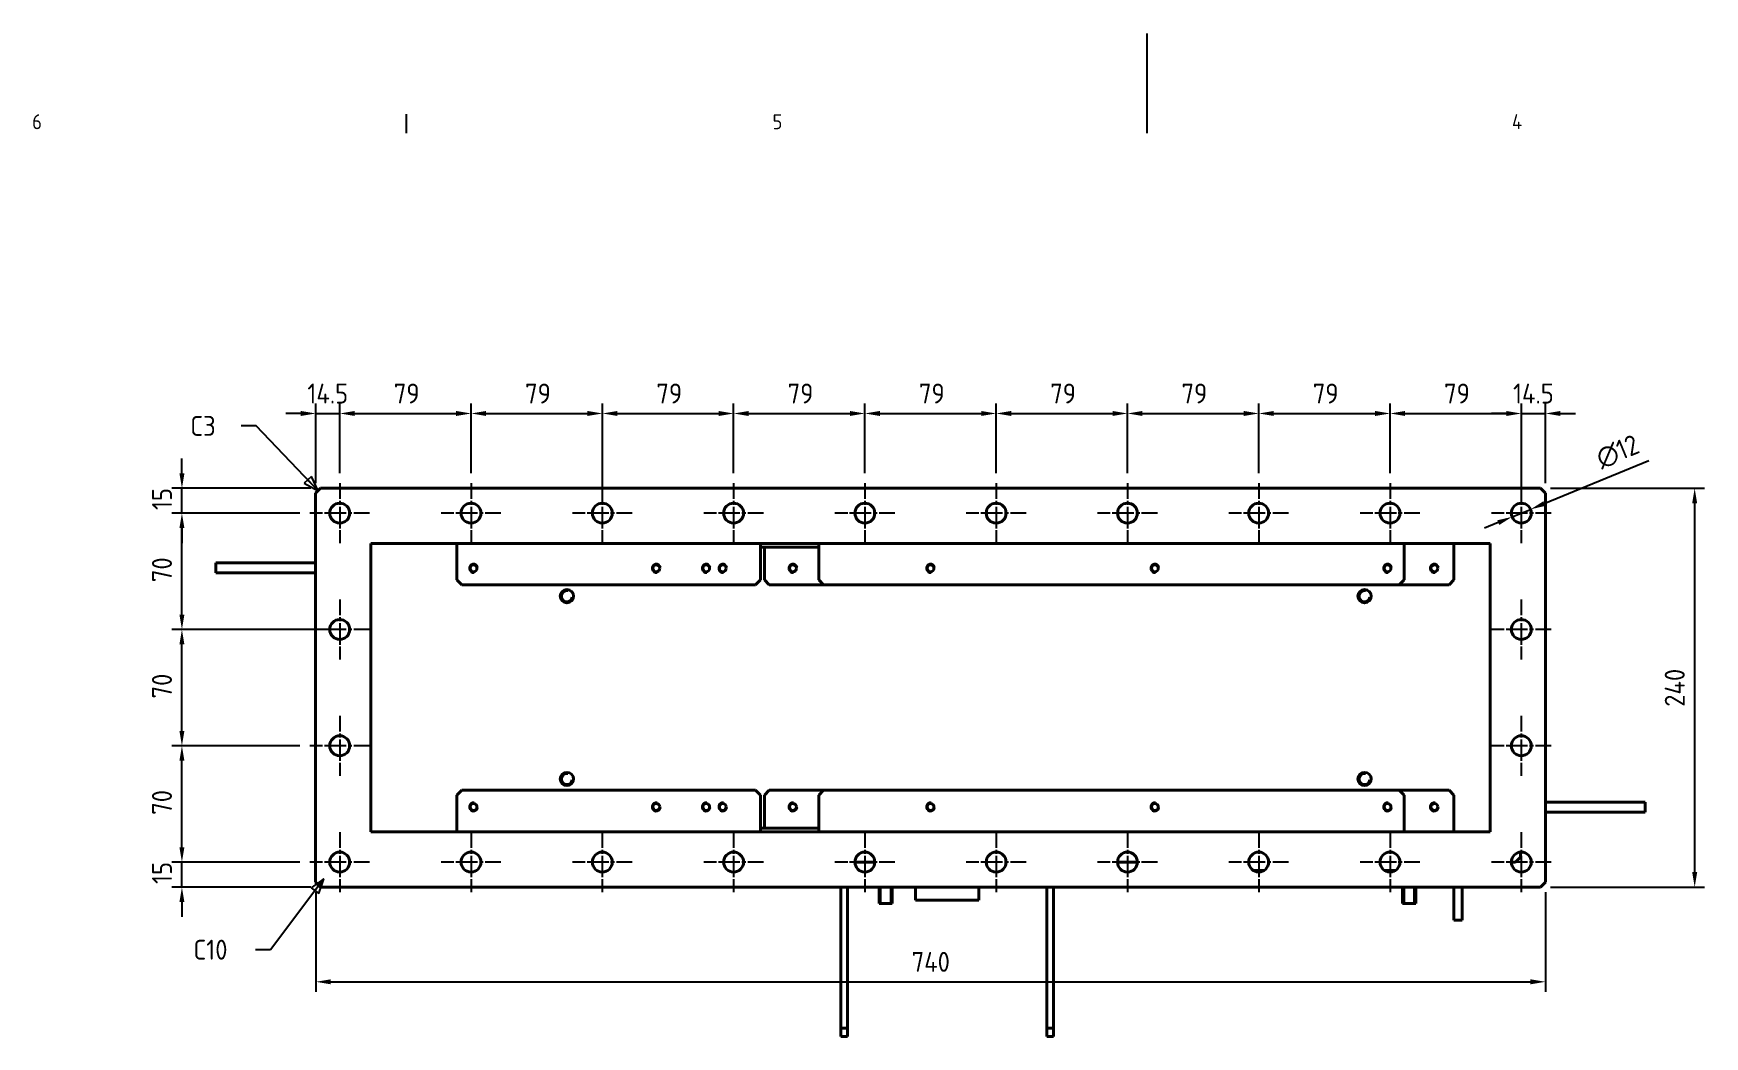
# Model space of a CAD drawing. Header units: millimetres. Extents: x 0 to 3564, y 0 to 2520.
# Drawn here: x 1112 to 2118, y 1916 to 2520 of the extents above; entities that cross this region are included whole.
import ezdxf

# ---------------------------------------------------------------- set-up
doc = ezdxf.new("R2010")
doc.units = ezdxf.units.MM
doc.header["$LTSCALE"] = 6
doc.linetypes.add('CHAIN', pattern=[0.3543, 0.2362, -0.0295, 0.0591, -0.0295])
doc.layers.get('0').update_dxf_attribs({"color": 3, "lineweight": 25})
for name, color, linetype, lineweight in [('가시적인 것(ISO)', 3, 'Continuous', 40), ('가시적인 좁은 것(ISO)', 3, 'Continuous', 35), ('경계(ISO)', 7, 'Continuous', 25), ('기호(ISO)', 5, 'Continuous', 25), ('중심 표식(ISO)', 1, 'Continuous', 25), ('치수(ISO)', 2, 'Continuous', 25)]:
    doc.layers.add(name, color=color, linetype=linetype, lineweight=lineweight)
doc.styles.add('문자 텍스트_PSTEK_POSCO', font='isocp.shx')
doc.styles.add('치수 텍스트_PSTEK_POSCO', font='isocp.shx')
doc.dimstyles.new('치수_PSTEK_POSCO', dxfattribs={"dimscale": 6, "dimtxt": 2, "dimasz": 1.5, "dimexe": 1, "dimexo": 1, "dimgap": 1, "dimtad": 1, "dimrnd": 1e-08, "dimdsep": 46, "dimtxsty": '치수 텍스트_PSTEK_POSCO', "dimcen": 0.09, "dimdle": 10, "dimclrd": 7, "dimclre": 7, "dimclrt": 2, "dimadec": 1, "dimazin": 2, "dimtfac": 1, "dimtmove": 0, "dimatfit": 3, "dimldrblk": 'Filled-2', "dimfxl": 0, "dimtolj": 1, "dimlwd": -1, "dimlwe": -1, "dimarcsym": 0})
doc.dimstyles.new('치수_PSTEK_POSCO$7', dxfattribs={"dimscale": 6, "dimtxt": 2, "dimasz": 1.5, "dimexe": 1, "dimexo": 1, "dimgap": 1, "dimtad": 1, "dimrnd": 1e-08, "dimdsep": 46, "dimtxsty": '치수 텍스트_PSTEK_POSCO', "dimcen": 0.09, "dimdle": 10, "dimclrd": 7, "dimclre": 7, "dimclrt": 2, "dimadec": 1, "dimazin": 2, "dimtfac": 1, "dimtmove": 0, "dimatfit": 3, "dimldrblk": 'Filled-2', "dimfxl": 0, "dimtolj": 1, "dimlwd": -1, "dimlwe": -1, "dimarcsym": 0})

# ---------------------------------------------------------------- blocks, each defined once
blk = doc.blocks.new('경계 Default Border')
at = {"layer": '경계(ISO)'}
blk.add_line((222.75, 410), (222.75, 411.9), dxfattribs=at)
at = {"layer": '경계(ISO)', "flags": 128}
blk.add_lwpolyline([(297, 420), (297, 410)], dxfattribs=at)
at = {"layer": '경계(ISO)', "color": 2, "char_height": 1.5, "attachment_point": 7, "style": '문자 텍스트_PSTEK_POSCO'}
for s, insert in [('6', (185.2, 410.39)), ('5', (259.45, 410.39)), ('4', (333.61, 410.4))]:
    blk.add_mtext(s, dxfattribs=dict(at, insert=insert))
blk = doc.blocks.new('*D88')
at = {"layer": 'Defpoints', "color": 0}
for p in [(1296.3, 2291.3), (1281.8, 2243.3), (1296.3, 2249.3)]:
    blk.add_point(p, dxfattribs=at)
at = {"layer": '치수(ISO)', "color": 7}
for p, q in [((1281.8, 2249.3), (1281.8, 2297.3)), ((1296.3, 2255.3), (1296.3, 2297.3)), ((1272.8, 2291.3), (1263.8, 2291.3)), ((1281.8, 2291.3), (1296.3, 2291.3)), ((1305.3, 2291.3), (1314.3, 2291.3))]:
    blk.add_line(p, q, dxfattribs=at)
for points in [[(1272.8, 2292.8), (1272.8, 2289.8), (1281.8, 2291.3)], [(1305.3, 2292.8), (1305.3, 2289.8), (1296.3, 2291.3)]]:
    blk.add_solid(points, dxfattribs=at)
at = {"layer": '치수(ISO)', "color": 2, "insert": (1276.8, 2303.3), "char_height": 12, "attachment_point": 4, "style": '치수 텍스트_PSTEK_POSCO'}
blk.add_mtext('\\A1;14.5', dxfattribs=at)
blk = doc.blocks.new('Filled-2')
at = {"color": 0}
for p, q in [((0, 0), (-1, 0.33)), ((-1, 0.33), (-1, -0.33)), ((-1, 0), (0, 0)), ((-1, -0.33), (0, 0))]:
    blk.add_line(p, q, dxfattribs=at)
at = {"color": 0, "flags": 128}
blk.add_lwpolyline([(-1, -0.33), (0, 0)], dxfattribs=at)
at = {"color": 0}
blk.add_solid([(-1, -0.33), (0, 0), (-1, 0.33), (-1, -0.33)], dxfattribs=at)
blk = doc.blocks.new('*D89')
at = {"layer": 'Defpoints', "color": 0}
for p in [(1375.3, 2291.3), (1296.3, 2249.3), (1375.3, 2249.3)]:
    blk.add_point(p, dxfattribs=at)
at = {"layer": '치수(ISO)', "color": 7}
for p, q in [((1296.3, 2255.3), (1296.3, 2297.3)), ((1375.3, 2255.3), (1375.3, 2297.3)), ((1305.3, 2291.3), (1366.3, 2291.3))]:
    blk.add_line(p, q, dxfattribs=at)
for points in [[(1305.3, 2292.8), (1305.3, 2289.8), (1296.3, 2291.3)], [(1366.3, 2292.8), (1366.3, 2289.8), (1375.3, 2291.3)]]:
    blk.add_solid(points, dxfattribs=at)
at = {"layer": '치수(ISO)', "color": 2, "insert": (1328.8, 2303.3), "char_height": 12, "attachment_point": 4, "style": '치수 텍스트_PSTEK_POSCO'}
blk.add_mtext('\\A1;79', dxfattribs=at)
blk = doc.blocks.new('*D90')
at = {"layer": 'Defpoints', "color": 0}
for p in [(1454.3, 2291.3), (1375.3, 2249.3), (1454.3, 2231.3)]:
    blk.add_point(p, dxfattribs=at)
at = {"layer": '치수(ISO)', "color": 7}
for p, q in [((1375.3, 2255.3), (1375.3, 2297.3)), ((1454.3, 2237.3), (1454.3, 2297.3)), ((1384.3, 2291.3), (1445.3, 2291.3))]:
    blk.add_line(p, q, dxfattribs=at)
for points in [[(1384.3, 2292.8), (1384.3, 2289.8), (1375.3, 2291.3)], [(1445.3, 2292.8), (1445.3, 2289.8), (1454.3, 2291.3)]]:
    blk.add_solid(points, dxfattribs=at)
at = {"layer": '치수(ISO)', "color": 2, "insert": (1407.8, 2303.3), "char_height": 12, "attachment_point": 4, "style": '치수 텍스트_PSTEK_POSCO'}
blk.add_mtext('\\A1;79', dxfattribs=at)
blk = doc.blocks.new('*D91')
at = {"layer": 'Defpoints', "color": 0}
for p in [(1533.3, 2291.3), (1533.3, 2249.3), (1454.3, 2231.3)]:
    blk.add_point(p, dxfattribs=at)
at = {"layer": '치수(ISO)', "color": 7}
for p, q in [((1454.3, 2237.3), (1454.3, 2297.3)), ((1533.3, 2255.3), (1533.3, 2297.3)), ((1463.3, 2291.3), (1524.3, 2291.3))]:
    blk.add_line(p, q, dxfattribs=at)
for points in [[(1463.3, 2292.8), (1463.3, 2289.8), (1454.3, 2291.3)], [(1524.3, 2292.8), (1524.3, 2289.8), (1533.3, 2291.3)]]:
    blk.add_solid(points, dxfattribs=at)
at = {"layer": '치수(ISO)', "color": 2, "insert": (1486.8, 2303.3), "char_height": 12, "attachment_point": 4, "style": '치수 텍스트_PSTEK_POSCO'}
blk.add_mtext('\\A1;79', dxfattribs=at)
blk = doc.blocks.new('*D92')
at = {"layer": 'Defpoints', "color": 0}
for p in [(1612.3, 2291.3), (1533.3, 2249.3), (1612.3, 2249.3)]:
    blk.add_point(p, dxfattribs=at)
at = {"layer": '치수(ISO)', "color": 7}
for p, q in [((1533.3, 2255.3), (1533.3, 2297.3)), ((1612.3, 2255.3), (1612.3, 2297.3)), ((1542.3, 2291.3), (1603.3, 2291.3))]:
    blk.add_line(p, q, dxfattribs=at)
for points in [[(1542.3, 2292.8), (1542.3, 2289.8), (1533.3, 2291.3)], [(1603.3, 2292.8), (1603.3, 2289.8), (1612.3, 2291.3)]]:
    blk.add_solid(points, dxfattribs=at)
at = {"layer": '치수(ISO)', "color": 2, "insert": (1565.8, 2303.3), "char_height": 12, "attachment_point": 4, "style": '치수 텍스트_PSTEK_POSCO'}
blk.add_mtext('\\A1;79', dxfattribs=at)
blk = doc.blocks.new('*D93')
at = {"layer": 'Defpoints', "color": 0}
for p in [(1691.3, 2291.3), (1612.3, 2249.3), (1691.3, 2249.3)]:
    blk.add_point(p, dxfattribs=at)
at = {"layer": '치수(ISO)', "color": 7}
for p, q in [((1612.3, 2255.3), (1612.3, 2297.3)), ((1691.3, 2255.3), (1691.3, 2297.3)), ((1621.3, 2291.3), (1682.3, 2291.3))]:
    blk.add_line(p, q, dxfattribs=at)
for points in [[(1621.3, 2292.8), (1621.3, 2289.8), (1612.3, 2291.3)], [(1682.3, 2292.8), (1682.3, 2289.8), (1691.3, 2291.3)]]:
    blk.add_solid(points, dxfattribs=at)
at = {"layer": '치수(ISO)', "color": 2, "insert": (1644.8, 2303.3), "char_height": 12, "attachment_point": 4, "style": '치수 텍스트_PSTEK_POSCO'}
blk.add_mtext('\\A1;79', dxfattribs=at)
blk = doc.blocks.new('*D94')
at = {"layer": 'Defpoints', "color": 0}
for p in [(2021.8, 2291.3), (2021.8, 2243.3), (2007.3, 2231.3)]:
    blk.add_point(p, dxfattribs=at)
at = {"layer": '치수(ISO)', "color": 7}
for p, q in [((2007.3, 2237.3), (2007.3, 2297.3)), ((2021.8, 2249.3), (2021.8, 2297.3)), ((1998.3, 2291.3), (1989.3, 2291.3)), ((2007.3, 2291.3), (2021.8, 2291.3)), ((2030.8, 2291.3), (2039.8, 2291.3))]:
    blk.add_line(p, q, dxfattribs=at)
for points in [[(1998.3, 2292.8), (1998.3, 2289.8), (2007.3, 2291.3)], [(2030.8, 2292.8), (2030.8, 2289.8), (2021.8, 2291.3)]]:
    blk.add_solid(points, dxfattribs=at)
at = {"layer": '치수(ISO)', "color": 2, "insert": (2002.3, 2303.3), "char_height": 12, "attachment_point": 4, "style": '치수 텍스트_PSTEK_POSCO'}
blk.add_mtext('\\A1;14.5', dxfattribs=at)
blk = doc.blocks.new('*D95')
at = {"layer": 'Defpoints', "color": 0}
for p in [(2007.3, 2291.3), (1928.3, 2249.3), (2007.3, 2231.3)]:
    blk.add_point(p, dxfattribs=at)
at = {"layer": '치수(ISO)', "color": 7}
for p, q in [((1928.3, 2255.3), (1928.3, 2297.3)), ((2007.3, 2237.3), (2007.3, 2297.3)), ((1937.3, 2291.3), (1998.3, 2291.3))]:
    blk.add_line(p, q, dxfattribs=at)
for points in [[(1937.3, 2292.8), (1937.3, 2289.8), (1928.3, 2291.3)], [(1998.3, 2292.8), (1998.3, 2289.8), (2007.3, 2291.3)]]:
    blk.add_solid(points, dxfattribs=at)
at = {"layer": '치수(ISO)', "color": 2, "insert": (1960.8, 2303.3), "char_height": 12, "attachment_point": 4, "style": '치수 텍스트_PSTEK_POSCO'}
blk.add_mtext('\\A1;79', dxfattribs=at)
blk = doc.blocks.new('*D96')
at = {"layer": 'Defpoints', "color": 0}
for p in [(1928.3, 2291.3), (1849.3, 2249.3), (1928.3, 2249.3)]:
    blk.add_point(p, dxfattribs=at)
at = {"layer": '치수(ISO)', "color": 7}
for p, q in [((1849.3, 2255.3), (1849.3, 2297.3)), ((1928.3, 2255.3), (1928.3, 2297.3)), ((1858.3, 2291.3), (1919.3, 2291.3))]:
    blk.add_line(p, q, dxfattribs=at)
for points in [[(1858.3, 2292.8), (1858.3, 2289.8), (1849.3, 2291.3)], [(1919.3, 2292.8), (1919.3, 2289.8), (1928.3, 2291.3)]]:
    blk.add_solid(points, dxfattribs=at)
at = {"layer": '치수(ISO)', "color": 2, "insert": (1881.8, 2303.3), "char_height": 12, "attachment_point": 4, "style": '치수 텍스트_PSTEK_POSCO'}
blk.add_mtext('\\A1;79', dxfattribs=at)
blk = doc.blocks.new('*D97')
at = {"layer": 'Defpoints', "color": 0}
for p in [(1849.3, 2291.3), (1770.3, 2249.3), (1849.3, 2249.3)]:
    blk.add_point(p, dxfattribs=at)
at = {"layer": '치수(ISO)', "color": 7}
for p, q in [((1770.3, 2255.3), (1770.3, 2297.3)), ((1849.3, 2255.3), (1849.3, 2297.3)), ((1779.3, 2291.3), (1840.3, 2291.3))]:
    blk.add_line(p, q, dxfattribs=at)
for points in [[(1779.3, 2292.8), (1779.3, 2289.8), (1770.3, 2291.3)], [(1840.3, 2292.8), (1840.3, 2289.8), (1849.3, 2291.3)]]:
    blk.add_solid(points, dxfattribs=at)
at = {"layer": '치수(ISO)', "color": 2, "insert": (1802.8, 2303.3), "char_height": 12, "attachment_point": 4, "style": '치수 텍스트_PSTEK_POSCO'}
blk.add_mtext('\\A1;79', dxfattribs=at)
blk = doc.blocks.new('*D98')
at = {"layer": 'Defpoints', "color": 0}
for p in [(1770.3, 2291.3), (1691.3, 2249.3), (1770.3, 2249.3)]:
    blk.add_point(p, dxfattribs=at)
at = {"layer": '치수(ISO)', "color": 7}
for p, q in [((1691.3, 2255.3), (1691.3, 2297.3)), ((1770.3, 2255.3), (1770.3, 2297.3)), ((1700.3, 2291.3), (1761.3, 2291.3))]:
    blk.add_line(p, q, dxfattribs=at)
for points in [[(1700.3, 2292.8), (1700.3, 2289.8), (1691.3, 2291.3)], [(1761.3, 2292.8), (1761.3, 2289.8), (1770.3, 2291.3)]]:
    blk.add_solid(points, dxfattribs=at)
at = {"layer": '치수(ISO)', "color": 2, "insert": (1723.8, 2303.3), "char_height": 12, "attachment_point": 4, "style": '치수 텍스트_PSTEK_POSCO'}
blk.add_mtext('\\A1;79', dxfattribs=at)
blk = doc.blocks.new('*D99')
at = {"layer": 'Defpoints', "color": 0}
for p in [(1201.3, 2021.3), (1278.3, 2021.3), (1284.8, 2006.3)]:
    blk.add_point(p, dxfattribs=at)
at = {"layer": '치수(ISO)', "color": 7}
for p, q in [((1201.3, 2030.3), (1201.3, 2039.3)), ((1272.3, 2021.3), (1195.3, 2021.3)), ((1201.3, 2006.3), (1201.3, 2021.3)), ((1278.8, 2006.3), (1195.3, 2006.3)), ((1201.3, 1997.3), (1201.3, 1988.3))]:
    blk.add_line(p, q, dxfattribs=at)
for points in [[(1199.8, 2030.3), (1202.8, 2030.3), (1201.3, 2021.3)], [(1199.8, 1997.3), (1202.8, 1997.3), (1201.3, 2006.3)]]:
    blk.add_solid(points, dxfattribs=at)
at = {"layer": '치수(ISO)', "color": 2, "insert": (1189.3, 2008.2), "char_height": 12, "attachment_point": 4, "rotation": 90, "style": '치수 텍스트_PSTEK_POSCO'}
blk.add_mtext('\\A1;15', dxfattribs=at)
blk = doc.blocks.new('*D100')
at = {"layer": 'Defpoints', "color": 0}
for p in [(1201.3, 2246.3), (1284.8, 2246.3), (1278.3, 2231.3)]:
    blk.add_point(p, dxfattribs=at)
at = {"layer": '치수(ISO)', "color": 7}
for p, q in [((1201.3, 2255.3), (1201.3, 2264.3)), ((1278.8, 2246.3), (1195.3, 2246.3)), ((1201.3, 2231.3), (1201.3, 2246.3)), ((1272.3, 2231.3), (1195.3, 2231.3)), ((1201.3, 2222.3), (1201.3, 2213.3))]:
    blk.add_line(p, q, dxfattribs=at)
for points in [[(1199.8, 2255.3), (1202.8, 2255.3), (1201.3, 2246.3)], [(1199.8, 2222.3), (1202.8, 2222.3), (1201.3, 2231.3)]]:
    blk.add_solid(points, dxfattribs=at)
at = {"layer": '치수(ISO)', "color": 2, "insert": (1189.3, 2233.2), "char_height": 12, "attachment_point": 4, "rotation": 90, "style": '치수 텍스트_PSTEK_POSCO'}
blk.add_mtext('\\A1;15', dxfattribs=at)
blk = doc.blocks.new('*D101')
at = {"layer": 'Defpoints', "color": 0}
for p in [(1201.3, 2231.3), (1278.3, 2231.3), (1296.3, 2161.3)]:
    blk.add_point(p, dxfattribs=at)
at = {"layer": '치수(ISO)', "color": 7}
for p, q in [((1272.3, 2231.3), (1195.3, 2231.3)), ((1201.3, 2170.3), (1201.3, 2222.3)), ((1290.3, 2161.3), (1195.3, 2161.3))]:
    blk.add_line(p, q, dxfattribs=at)
for points in [[(1199.8, 2222.3), (1202.8, 2222.3), (1201.3, 2231.3)], [(1199.8, 2170.3), (1202.8, 2170.3), (1201.3, 2161.3)]]:
    blk.add_solid(points, dxfattribs=at)
at = {"layer": '치수(ISO)', "color": 2, "insert": (1189.3, 2189.8), "char_height": 12, "attachment_point": 4, "rotation": 90, "style": '치수 텍스트_PSTEK_POSCO'}
blk.add_mtext('\\A1;70', dxfattribs=at)
blk = doc.blocks.new('*D102')
at = {"layer": 'Defpoints', "color": 0}
for p in [(1201.3, 2161.3), (1296.3, 2161.3), (1278.3, 2091.3)]:
    blk.add_point(p, dxfattribs=at)
at = {"layer": '치수(ISO)', "color": 7}
for p, q in [((1290.3, 2161.3), (1195.3, 2161.3)), ((1201.3, 2100.3), (1201.3, 2152.3)), ((1272.3, 2091.3), (1195.3, 2091.3))]:
    blk.add_line(p, q, dxfattribs=at)
for points in [[(1199.8, 2152.3), (1202.8, 2152.3), (1201.3, 2161.3)], [(1199.8, 2100.3), (1202.8, 2100.3), (1201.3, 2091.3)]]:
    blk.add_solid(points, dxfattribs=at)
at = {"layer": '치수(ISO)', "color": 2, "insert": (1189.3, 2119.8), "char_height": 12, "attachment_point": 4, "rotation": 90, "style": '치수 텍스트_PSTEK_POSCO'}
blk.add_mtext('\\A1;70', dxfattribs=at)
blk = doc.blocks.new('*D103')
at = {"layer": 'Defpoints', "color": 0}
for p in [(1201.3, 2091.3), (1278.3, 2091.3), (1278.3, 2021.3)]:
    blk.add_point(p, dxfattribs=at)
at = {"layer": '치수(ISO)', "color": 7}
for p, q in [((1272.3, 2091.3), (1195.3, 2091.3)), ((1201.3, 2030.3), (1201.3, 2082.3)), ((1272.3, 2021.3), (1195.3, 2021.3))]:
    blk.add_line(p, q, dxfattribs=at)
for points in [[(1199.8, 2082.3), (1202.8, 2082.3), (1201.3, 2091.3)], [(1199.8, 2030.3), (1202.8, 2030.3), (1201.3, 2021.3)]]:
    blk.add_solid(points, dxfattribs=at)
at = {"layer": '치수(ISO)', "color": 2, "insert": (1189.3, 2049.8), "char_height": 12, "attachment_point": 4, "rotation": 90, "style": '치수 텍스트_PSTEK_POSCO'}
blk.add_mtext('\\A1;70', dxfattribs=at)
blk = doc.blocks.new('*D104')
at = {"layer": 'Defpoints', "color": 0}
for p in [(2012.8, 2233.6), (2001.7, 2229.1)]:
    blk.add_point(p, dxfattribs=at)
at = {"layer": '치수(ISO)', "color": 7}
for p, q in [((2021.1, 2237.1), (2084.1, 2263)), ((2001.7, 2229.1), (2012.8, 2233.6)), ((1993.4, 2225.6), (1985.1, 2222.2))]:
    blk.add_line(p, q, dxfattribs=at)
for points in [[(2020.6, 2238.5), (2021.7, 2235.7), (2012.8, 2233.6)], [(1992.8, 2227), (1994, 2224.2), (2001.7, 2229.1)]]:
    blk.add_solid(points, dxfattribs=at)
at = {"layer": '치수(ISO)', "color": 2, "insert": (2053.3, 2263.3), "char_height": 12, "attachment_point": 4, "rotation": 22.4233, "style": '치수 텍스트_PSTEK_POSCO'}
blk.add_mtext('\\A1;∅12', dxfattribs=at)
blk = doc.blocks.new('*D105')
at = {"layer": 'Defpoints', "color": 0}
for p in [(1281.8, 2009.3), (2021.8, 2009.3), (2021.8, 1949.3)]:
    blk.add_point(p, dxfattribs=at)
at = {"layer": '치수(ISO)', "color": 7}
for p, q in [((1281.8, 2003.3), (1281.8, 1943.3)), ((2021.8, 2003.3), (2021.8, 1943.3)), ((1290.8, 1949.3), (2012.8, 1949.3))]:
    blk.add_line(p, q, dxfattribs=at)
for points in [[(1290.8, 1950.8), (1290.8, 1947.8), (1281.8, 1949.3)], [(2012.8, 1950.8), (2012.8, 1947.8), (2021.8, 1949.3)]]:
    blk.add_solid(points, dxfattribs=at)
at = {"layer": '치수(ISO)', "color": 2, "insert": (1640.4, 1961.3), "char_height": 12, "attachment_point": 4, "style": '치수 텍스트_PSTEK_POSCO'}
blk.add_mtext('\\A1;740', dxfattribs=at)
blk = doc.blocks.new('*D106')
at = {"layer": 'Defpoints', "color": 0}
for p in [(2018.8, 2246.3), (2111.6, 2246.3), (2018.8, 2006.3)]:
    blk.add_point(p, dxfattribs=at)
at = {"layer": '치수(ISO)', "color": 7}
for p, q in [((2024.8, 2246.3), (2117.6, 2246.3)), ((2111.6, 2015.3), (2111.6, 2237.3)), ((2024.8, 2006.3), (2117.6, 2006.3))]:
    blk.add_line(p, q, dxfattribs=at)
for points in [[(2110.1, 2237.3), (2113.1, 2237.3), (2111.6, 2246.3)], [(2110.1, 2015.3), (2113.1, 2015.3), (2111.6, 2006.3)]]:
    blk.add_solid(points, dxfattribs=at)
at = {"layer": '치수(ISO)', "color": 2, "insert": (2099.6, 2114.8), "char_height": 12, "attachment_point": 4, "rotation": 90, "style": '치수 텍스트_PSTEK_POSCO'}
blk.add_mtext('\\A1;240', dxfattribs=at)

msp = doc.modelspace()

# ---------------------------------------------------------------- linework, layer by layer
at = {"layer": '가시적인 것(ISO)'}
for p, q in [((1281.7639, 2243.3433), (1284.7639, 2246.3433)), ((1281.7639, 2009.3433), (1281.7639, 2243.3433)), ((1284.7639, 2246.3433), (2018.7639, 2246.3433)), ((2018.7639, 2246.3433), (2021.7639, 2243.3433)), ((2021.7639, 2243.3433), (2021.7639, 2009.3433)), ((1314.9639, 2039.5433), (1314.9639, 2213.1433)), ((1314.9639, 2213.1433), (1988.5639, 2213.1433)), ((1366.7639, 2208.5433), (1366.7639, 2213.1433)), ((1549.4639, 2213.1433), (1549.4639, 2208.5433)), ((1584.4639, 2208.5433), (1584.4639, 2213.1433)), ((1936.7639, 2213.1433), (1936.7639, 2208.5433)), ((1966.7639, 2213.1433), (1966.7639, 2208.5433)), ((1988.5639, 2213.1433), (1988.5639, 2039.5433)), ((1366.7639, 2208.5433), (1366.7639, 2191.1433)), ((1584.4639, 2210.8433), (1549.4639, 2210.8433)), ((1549.4639, 2191.1433), (1549.4639, 2208.5433)), ((1551.7639, 2208.5433), (1551.7639, 2210.8433)), ((1551.7639, 2208.5433), (1551.7639, 2191.1433)), ((1584.4639, 2208.5433), (1584.4639, 2191.1433)), ((1936.7639, 2191.1433), (1936.7639, 2208.5433)), ((1966.7639, 2191.1433), (1966.7639, 2208.5433)), ((1221.7639, 2201.3433), (1241.7639, 2201.3433)), ((1221.7639, 2201.3433), (1221.7639, 2195.3433)), ((1241.7639, 2195.3433), (1221.7639, 2195.3433)), ((1281.7639, 2201.3433), (1241.7639, 2201.3433)), ((1281.7639, 2195.3433), (1241.7639, 2195.3433)), ((1369.7639, 2188.1433), (1366.7639, 2191.1433)), ((1546.4639, 2188.1433), (1369.7639, 2188.1433)), ((1549.4639, 2191.1433), (1546.4639, 2188.1433)), ((1554.7639, 2188.1433), (1551.7639, 2191.1433)), ((1587.4639, 2188.1433), (1554.7639, 2188.1433)), ((1587.4639, 2188.1433), (1584.4639, 2191.1433)), ((1933.7639, 2188.1433), (1587.4639, 2188.1433)), ((1936.7639, 2191.1433), (1933.7639, 2188.1433)), ((1963.7639, 2188.1433), (1933.7639, 2188.1433)), ((1966.7639, 2191.1433), (1963.7639, 2188.1433)), ((1366.7639, 2061.5433), (1369.7639, 2064.5433)), ((1366.7639, 2044.1433), (1366.7639, 2061.5433)), ((1546.4639, 2064.5433), (1369.7639, 2064.5433)), ((1546.4639, 2064.5433), (1549.4639, 2061.5433)), ((1549.4639, 2044.1433), (1549.4639, 2061.5433)), ((1551.7639, 2061.5433), (1554.7639, 2064.5433)), ((1551.7639, 2044.1433), (1551.7639, 2061.5433)), ((1587.4639, 2064.5433), (1554.7639, 2064.5433)), ((1584.4639, 2061.5433), (1587.4639, 2064.5433)), ((1584.4639, 2061.5433), (1584.4639, 2044.1433)), ((1933.7639, 2064.5433), (1587.4639, 2064.5433)), ((1963.7639, 2064.5433), (1933.7639, 2064.5433)), ((1933.7639, 2064.5433), (1936.7639, 2061.5433)), ((1936.7639, 2061.5433), (1936.7639, 2044.1433)), ((1963.7639, 2064.5433), (1966.7639, 2061.5433)), ((1966.7639, 2061.5433), (1966.7639, 2044.1433)), ((2021.7639, 2057.3433), (2061.7639, 2057.3433)), ((2061.7639, 2057.3433), (2081.7639, 2057.3433)), ((2081.7639, 2051.3433), (2081.7639, 2057.3433)), ((1366.7639, 2044.1433), (1366.7639, 2039.5433)), ((1549.4639, 2044.1433), (1549.4639, 2039.5433)), ((1549.4639, 2041.8433), (1584.4639, 2041.8433)), ((1551.7639, 2044.1433), (1551.7639, 2041.8433)), ((1584.4639, 2039.5433), (1584.4639, 2044.1433)), ((1936.7639, 2039.5433), (1936.7639, 2044.1433)), ((1966.7639, 2039.5433), (1966.7639, 2044.1433)), ((2021.7639, 2051.3433), (2061.7639, 2051.3433)), ((2081.7639, 2051.3433), (2061.7639, 2051.3433)), ((1988.5639, 2039.5433), (1314.9639, 2039.5433)), ((1618.2639, 2021.3433), (1606.2639, 2021.3433)), ((1776.2639, 2021.3433), (1764.2639, 2021.3433)), ((2003.7639, 2021.3433), (2001.2639, 2021.3433)), ((2006.7639, 2024.3433), (2003.7639, 2021.3433)), ((2006.7639, 2027.3225), (2006.7639, 2024.3433)), ((1852.5805, 2016.3433), (1845.9473, 2016.3433)), ((1931.5805, 2016.3433), (1924.9473, 2016.3433)), ((1284.7639, 2006.3433), (1281.7639, 2009.3433)), ((2018.7639, 2006.3433), (1284.7639, 2006.3433)), ((1597.7639, 2006.3433), (1597.7639, 1921.3433)), ((1601.7639, 2006.3433), (1601.7639, 1921.3433)), ((1620.7639, 2006.3433), (1620.7639, 1996.3433)), ((1628.7639, 2006.3433), (1628.7639, 1996.3433)), ((1642.7639, 2006.3433), (1642.7639, 1998.3433)), ((1680.7639, 2006.3433), (1680.7639, 1998.3433)), ((1721.7639, 2006.3433), (1721.7639, 1921.3433)), ((1725.7639, 2006.3433), (1725.7639, 1921.3433)), ((1935.7639, 2006.3433), (1935.7639, 1996.3433)), ((1943.7639, 2006.3433), (1943.7639, 1996.3433)), ((1966.7639, 2006.3433), (1966.7639, 1989.3433)), ((1971.7639, 2006.3433), (1971.7639, 1989.3433)), ((2021.7639, 2009.3433), (2018.7639, 2006.3433)), ((1620.7639, 1996.3433), (1628.7639, 1996.3433)), ((1642.7639, 1998.3433), (1680.7639, 1998.3433)), ((1935.7639, 1996.3433), (1943.7639, 1996.3433)), ((1966.7639, 1986.3433), (1966.7639, 1989.3433)), ((1966.7639, 1986.3433), (1971.7639, 1986.3433)), ((1971.7639, 1989.3433), (1971.7639, 1986.3433)), ((1597.7639, 1921.3433), (1597.7639, 1916.3433)), ((1601.7639, 1921.3433), (1597.7639, 1921.3433)), ((1601.7639, 1916.3433), (1601.7639, 1921.3433)), ((1721.7639, 1921.3433), (1721.7639, 1916.3433)), ((1725.7639, 1921.3433), (1721.7639, 1921.3433)), ((1725.7639, 1916.3433), (1725.7639, 1921.3433)), ((1597.7639, 1916.3433), (1601.7639, 1916.3433)), ((1721.7639, 1916.3433), (1725.7639, 1916.3433))]:
    msp.add_line(p, q, dxfattribs=at)
for centre, radius in [((1296.2639, 2231.3433), 6), ((1375.2639, 2231.3433), 6), ((1454.2639, 2231.3433), 6), ((1533.2639, 2231.3433), 6), ((1612.2639, 2231.3433), 6), ((1691.2639, 2231.3433), 6), ((1770.2639, 2231.3433), 6), ((1849.2639, 2231.3433), 6), ((1928.2639, 2231.3433), 6), ((2007.2639, 2231.3433), 6), ((1376.7639, 2198.1433), 2.067), ((1486.7639, 2198.1433), 2.067), ((1516.7639, 2198.1433), 2.067), ((1526.7639, 2198.1433), 2.067), ((1568.9639, 2198.1433), 2.067), ((1651.7639, 2198.1433), 2.067), ((1786.7639, 2198.1433), 2.067), ((1926.7639, 2198.1433), 2.067), ((1954.9639, 2198.1433), 2.067), ((1432.9639, 2181.3433), 4), ((1912.9639, 2181.3433), 4), ((1296.2639, 2161.3433), 6), ((2007.2639, 2161.3433), 6), ((1296.2639, 2091.3433), 6), ((2007.2639, 2091.3433), 6), ((1432.9639, 2071.3433), 4), ((1912.9639, 2071.3433), 4), ((1376.7639, 2054.5433), 2.067), ((1486.7639, 2054.5433), 2.067), ((1516.7639, 2054.5433), 2.067), ((1526.7639, 2054.5433), 2.067), ((1568.9639, 2054.5433), 2.067), ((1651.7639, 2054.5433), 2.067), ((1786.7639, 2054.5433), 2.067), ((1926.7639, 2054.5433), 2.067), ((1954.9639, 2054.5433), 2.067), ((1296.2639, 2021.3433), 6), ((1375.2639, 2021.3433), 6), ((1454.2639, 2021.3433), 6), ((1533.2639, 2021.3433), 6), ((1612.2639, 2021.3433), 6), ((1691.2639, 2021.3433), 6), ((1770.2639, 2021.3433), 6), ((1849.2639, 2021.3433), 6), ((1928.2639, 2021.3433), 6), ((2007.2639, 2021.3433), 6)]:
    msp.add_circle(centre, radius, dxfattribs=at)
at = {"layer": '가시적인 좁은 것(ISO)'}
for p, q in [((1621.5079, 2006.3433), (1621.5079, 1996.3433)), ((1628.0199, 1996.3433), (1628.0199, 2006.3433)), ((1936.5079, 2006.3433), (1936.5079, 1996.3433)), ((1943.0199, 1996.3433), (1943.0199, 2006.3433))]:
    msp.add_line(p, q, dxfattribs=at)
for centre, radius, start, end in [((1376.7639, 2198.1433), 2.5, 10, 280), ((1486.7639, 2198.1433), 2.5, 10, 280), ((1516.7639, 2198.1433), 2.5, 10, 280), ((1526.7639, 2198.1433), 2.5, 10, 280), ((1568.9639, 2198.1433), 2.5, 10, 280), ((1651.7639, 2198.1433), 2.5, 10, 280), ((1786.7639, 2198.1433), 2.5, 10, 280), ((1926.7639, 2198.1433), 2.5, 10, 280), ((1954.9639, 2198.1433), 2.5, 10, 280), ((1432.9639, 2181.3433), 3.256, 80, 350), ((1912.9639, 2181.3433), 3.256, 80, 350), ((1432.9639, 2071.3433), 3.256, 80, 350), ((1912.9639, 2071.3433), 3.256, 80, 350), ((1376.7639, 2054.5433), 2.5, 80, 350), ((1486.7639, 2054.5433), 2.5, 80, 350), ((1516.7639, 2054.5433), 2.5, 80, 350), ((1526.7639, 2054.5433), 2.5, 80, 350), ((1568.9639, 2054.5433), 2.5, 80, 350), ((1651.7639, 2054.5433), 2.5, 80, 350), ((1786.7639, 2054.5433), 2.5, 80, 350), ((1926.7639, 2054.5433), 2.5, 80, 350), ((1954.9639, 2054.5433), 2.5, 80, 350)]:
    msp.add_arc(centre, radius, start, end, dxfattribs=at)
at = {"layer": '중심 표식(ISO)', "linetype": 'CHAIN', "ltscale": 6.667144}
for p, q in [((1296.2639, 2249.3433), (1296.2639, 2213.3433)), ((1375.2639, 2249.3433), (1375.2639, 2213.3433)), ((1454.2639, 2249.3433), (1454.2639, 2213.3433)), ((1533.2639, 2249.3433), (1533.2639, 2213.3433)), ((1612.2639, 2249.3433), (1612.2639, 2213.3433)), ((1691.2639, 2249.3433), (1691.2639, 2213.3433)), ((1770.2639, 2249.3433), (1770.2639, 2213.3433)), ((1849.2639, 2249.3433), (1849.2639, 2213.3433)), ((1928.2639, 2249.3433), (1928.2639, 2213.3433)), ((2007.2639, 2249.3433), (2007.2639, 2213.3433)), ((1314.2639, 2231.3433), (1278.2639, 2231.3433)), ((1393.2639, 2231.3433), (1357.2639, 2231.3433)), ((1472.2639, 2231.3433), (1436.2639, 2231.3433)), ((1551.2639, 2231.3433), (1515.2639, 2231.3433)), ((1630.2639, 2231.3433), (1594.2639, 2231.3433)), ((1709.2639, 2231.3433), (1673.2639, 2231.3433)), ((1788.2639, 2231.3433), (1752.2639, 2231.3433)), ((1867.2639, 2231.3433), (1831.2639, 2231.3433)), ((1946.2639, 2231.3433), (1910.2639, 2231.3433)), ((2025.2639, 2231.3433), (1989.2639, 2231.3433)), ((1296.2639, 2179.3433), (1296.2639, 2143.3433)), ((2007.2639, 2179.3433), (2007.2639, 2143.3433)), ((1314.2639, 2161.3433), (1278.2639, 2161.3433)), ((2025.2639, 2161.3433), (1989.2639, 2161.3433)), ((1296.2639, 2109.3433), (1296.2639, 2073.3433)), ((2007.2639, 2109.3433), (2007.2639, 2073.3433)), ((1314.2639, 2091.3433), (1278.2639, 2091.3433)), ((2025.2639, 2091.3433), (1989.2639, 2091.3433)), ((1296.2639, 2039.3433), (1296.2639, 2003.3433)), ((1375.2639, 2039.3433), (1375.2639, 2003.3433)), ((1454.2639, 2039.3433), (1454.2639, 2003.3433)), ((1533.2639, 2039.3433), (1533.2639, 2003.3433)), ((1612.2639, 2039.3433), (1612.2639, 2003.3433)), ((1691.2639, 2039.3433), (1691.2639, 2003.3433)), ((1770.2639, 2039.3433), (1770.2639, 2003.3433)), ((1849.2639, 2039.3433), (1849.2639, 2003.3433)), ((1928.2639, 2039.3433), (1928.2639, 2003.3433)), ((2007.2639, 2039.3433), (2007.2639, 2003.3433)), ((1314.2639, 2021.3433), (1278.2639, 2021.3433)), ((1393.2639, 2021.3433), (1357.2639, 2021.3433)), ((1472.2639, 2021.3433), (1436.2639, 2021.3433)), ((1551.2639, 2021.3433), (1515.2639, 2021.3433)), ((1630.2639, 2021.3433), (1594.2639, 2021.3433)), ((1709.2639, 2021.3433), (1673.2639, 2021.3433)), ((1788.2639, 2021.3433), (1752.2639, 2021.3433)), ((1867.2639, 2021.3433), (1831.2639, 2021.3433)), ((1946.2639, 2021.3433), (1910.2639, 2021.3433)), ((2025.2639, 2021.3433), (1989.2639, 2021.3433))]:
    msp.add_line(p, q, dxfattribs=at)

# ---------------------------------------------------------------- block references
at = {"xscale": 6, "yscale": 6, "zscale": 6}
msp.add_blockref('경계 Default Border', (0, 0), dxfattribs=at)

# ---------------------------------------------------------------- texts
at = {"layer": '기호(ISO)', "color": 2, "char_height": 12, "attachment_point": 4, "style": '치수 텍스트_PSTEK_POSCO'}
for s, insert in [('{C3}', (1206.3076, 2283.8174)), ('{C10}', (1208.1915, 1968.6157))]:
    msp.add_mtext(s, dxfattribs=dict(at, insert=insert))

# ---------------------------------------------------------------- dimensions: what is measured, and where the dimension line sits
at = {"layer": '치수(ISO)', "color": 7}
for base, p1, p2, angle, override, picture, middle in [((1296.2639, 2291.3433), (1281.7639, 2243.3433), (1296.2639, 2249.3433), 180, {"dimdec": 2, "dimtp": 0, "dimtm": 0, "dimtdec": 2, "dimtofl": 1, "dimatfit": 1}, '*D88', (1289.0139, 2291.3433)), ((1375.2639, 2291.3433), (1296.2639, 2249.3433), (1375.2639, 2249.3433), 180, {"dimdec": 2, "dimtp": 0, "dimtm": 0, "dimtdec": 2, "dimtofl": 0, "dimatfit": 1}, '*D89', (1335.8239, 2291.3433)), ((1454.2639, 2291.3433), (1375.2639, 2249.3433), (1454.2639, 2231.3433), 180, {"dimdec": 2, "dimtp": 0, "dimtm": 0, "dimtdec": 2, "dimtofl": 0, "dimatfit": 1}, '*D90', (1414.8239, 2291.3433)), ((1533.2639, 2291.3433), (1454.2639, 2231.3433), (1533.2639, 2249.3433), 180, {"dimdec": 2, "dimtp": 0, "dimtm": 0, "dimtdec": 2, "dimtofl": 0, "dimatfit": 1}, '*D91', (1493.8239, 2291.3433)), ((1612.2639, 2291.3433), (1533.2639, 2249.3433), (1612.2639, 2249.3433), 180, {"dimdec": 2, "dimtp": 0, "dimtm": 0, "dimtdec": 2, "dimtofl": 0, "dimatfit": 1}, '*D92', (1572.8239, 2291.3433)), ((1691.2639, 2291.3433), (1612.2639, 2249.3433), (1691.2639, 2249.3433), 180, {"dimdec": 2, "dimtp": 0, "dimtm": 0, "dimtdec": 2, "dimtofl": 0, "dimatfit": 1}, '*D93', (1651.8239, 2291.3433)), ((1770.2639, 2291.3433), (1691.2639, 2249.3433), (1770.2639, 2249.3433), 180, {"dimdec": 2, "dimtp": 0, "dimtm": 0, "dimtdec": 2, "dimtofl": 0, "dimatfit": 1}, '*D98', (1730.8239, 2291.3433)), ((1849.2639, 2291.3433), (1770.2639, 2249.3433), (1849.2639, 2249.3433), 180, {"dimdec": 2, "dimtp": 0, "dimtm": 0, "dimtdec": 2, "dimtofl": 0, "dimatfit": 1}, '*D97', (1809.8239, 2291.3433)), ((1928.2639, 2291.3433), (1849.2639, 2249.3433), (1928.2639, 2249.3433), 180, {"dimdec": 2, "dimtp": 0, "dimtm": 0, "dimtdec": 2, "dimtofl": 0, "dimatfit": 1}, '*D96', (1888.8239, 2291.3433)), ((2007.2639, 2291.3433), (1928.2639, 2249.3433), (2007.2639, 2231.3433), 180, {"dimdec": 2, "dimtp": 0, "dimtm": 0, "dimtdec": 2, "dimtofl": 0, "dimatfit": 1}, '*D95', (1967.8239, 2291.3433)), ((2021.7639, 2291.3433), (2007.2639, 2231.3433), (2021.7639, 2243.3433), 180, {"dimdec": 2, "dimtp": 0, "dimtm": 0, "dimtdec": 2, "dimtofl": 1, "dimatfit": 1}, '*D94', (2014.5139, 2291.3433)), ((1201.3243, 2246.3433), (1278.2639, 2231.3433), (1284.7639, 2246.3433), 90, {"dimdec": 2, "dimtp": 0, "dimtm": 0, "dimtdec": 2, "dimtofl": 1, "dimatfit": 1}, '*D100', (1201.3243, 2238.8433)), ((2111.5555, 2246.3433), (2018.7639, 2006.3433), (2018.7639, 2246.3433), 90, {"dimdec": 2, "dimtp": 0, "dimtm": 0, "dimtdec": 2, "dimtofl": 0, "dimatfit": 1}, '*D106', (2111.5555, 2126.3433)), ((1201.3243, 2231.3433), (1296.2639, 2161.3433), (1278.2639, 2231.3433), 90, {"dimdec": 2, "dimtp": 0, "dimtm": 0, "dimtdec": 2, "dimtofl": 0, "dimatfit": 1}, '*D101', (1201.3243, 2196.4033)), ((1201.3243, 2161.3433), (1278.2639, 2091.3433), (1296.2639, 2161.3433), 90, {"dimdec": 2, "dimtp": 0, "dimtm": 0, "dimtdec": 2, "dimtofl": 0, "dimatfit": 1}, '*D102', (1201.3243, 2126.4033)), ((1201.3243, 2091.3433), (1278.2639, 2021.3433), (1278.2639, 2091.3433), 90, {"dimdec": 2, "dimtp": 0, "dimtm": 0, "dimtdec": 2, "dimtofl": 0, "dimatfit": 1}, '*D103', (1201.3243, 2056.4033)), ((1201.3243, 2021.3433), (1284.7639, 2006.3433), (1278.2639, 2021.3433), 90, {"dimdec": 2, "dimtp": 0, "dimtm": 0, "dimtdec": 2, "dimtofl": 1, "dimatfit": 1}, '*D99', (1201.3243, 2013.8433))]:
    dim = msp.add_linear_dim(base=base, p1=p1, p2=p2, angle=angle, dimstyle='치수_PSTEK_POSCO', override=override, dxfattribs=at)
    dim.commit()
    dim.dimension.update_dxf_attribs({"geometry": picture, "text_midpoint": middle, "dimtype": 160})
dim = msp.add_diameter_dim_2p(p1=(2001.7176, 2229.0546), p2=(2012.8102, 2233.632), dimstyle='치수_PSTEK_POSCO', override={"dimdec": 2, "dimlfac": 1, "dimtp": 0, "dimtm": 0, "dimtdec": 2, "dimatfit": 2}, dxfattribs=at)
dim.commit()
dim.dimension.update_dxf_attribs({"geometry": '*D104', "text_midpoint": (2068.1982, 2256.4876), "dimtype": 163})
dim = msp.add_linear_dim(base=(2021.7639, 1949.3433), p1=(1281.7639, 2009.3433), p2=(2021.7639, 2009.3433), dimstyle='치수_PSTEK_POSCO', override={"dimdec": 2, "dimtp": 0, "dimtm": 0, "dimtdec": 2, "dimtofl": 0, "dimatfit": 1}, dxfattribs=at)
dim.commit()
dim.dimension.update_dxf_attribs({"geometry": '*D105', "text_midpoint": (1651.7639, 1949.3433), "dimtype": 160})

# ---------------------------------------------------------------- leaders
at = {"layer": '기호(ISO)', "color": 7, "annotation_type": 0, "has_hookline": 1, "hookline_direction": 1}
for points, text_width in [([(1283.2639, 2244.8433), (1245.987, 2283.8174), (1236.987, 2283.8174)], 14.2562), ([(1286.7639, 2011.3433), (1254.5359, 1968.6157), (1245.5359, 1968.6157)], 19.7686)]:
    msp.add_leader(points, dimstyle='치수_PSTEK_POSCO$7', override={"dimtad": 0}, dxfattribs=dict(at, text_width=text_width))

doc.saveas('drawing.dxf')
